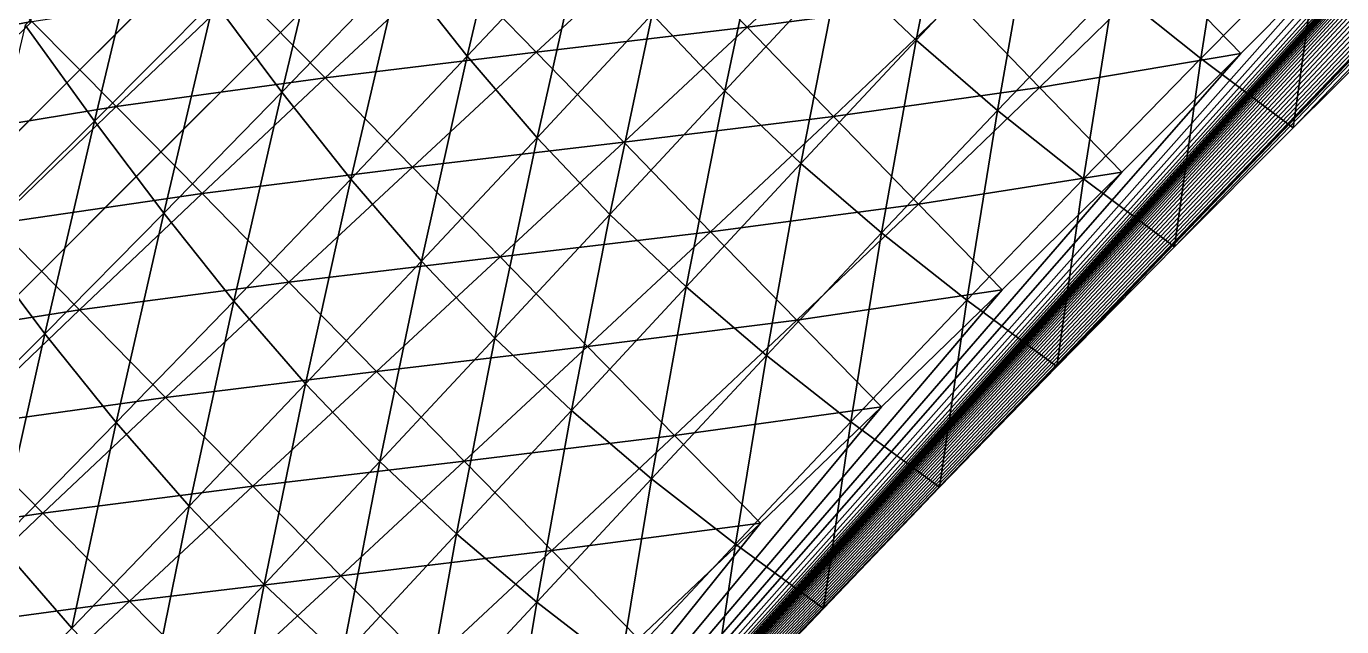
# Model space of a CAD drawing. Header units: metres. Extents: x 20040 to 21060, y 50040 to 51060.
# Drawn here: x 20456 to 20532.4, y 50266.6 to 50301.4 of the extents above; entities that cross this region are included whole.
import ezdxf

# ---------------------------------------------------------------- set-up
doc = ezdxf.new("R2010")
doc.units = ezdxf.units.M

msp = doc.modelspace()

# ---------------------------------------------------------------- linework, layer by layer
at = {"layer": 'Drain_RL500_SW'}
msp.add_polyline3d([(20604.604, 50434.87, 499.7), (20597.533, 50427.799, 499.8), (20590.462, 50420.728, 499.9), (20583.391, 50413.657, 500), (20576.32, 50406.586, 500.1), (20569.249, 50399.515, 500.2), (20562.178, 50392.444, 500.3), (20555.107, 50385.373, 500.4), (20548.036, 50378.302, 500.5), (20540.965, 50371.231, 500.6), (20533.893, 50364.16, 500.7), (20526.822, 50357.089, 500.8), (20519.751, 50350.017, 500.9), (20512.68, 50342.946, 501), (20505.609, 50335.875, 501.1), (20498.538, 50328.804, 501.2), (20491.467, 50321.733, 501.3), (20484.396, 50314.662, 501.4), (20477.325, 50307.591, 501.5), (20470.254, 50300.52, 501.6), (20463.183, 50293.449, 501.7), (20456.112, 50286.378, 501.8)], dxfattribs=at)
at = {"layer": 'Drain_RL525_SW'}
msp.add_polyline3d([(20599.805, 50439.544, 524.7), (20592.734, 50432.473, 524.8), (20585.663, 50425.402, 524.9), (20578.592, 50418.331, 525), (20571.52, 50411.26, 525.1), (20564.449, 50404.189, 525.2), (20557.378, 50397.118, 525.3), (20550.307, 50390.047, 525.4), (20543.236, 50382.976, 525.5), (20536.165, 50375.905, 525.6), (20529.094, 50368.834, 525.7), (20522.023, 50361.762, 525.8), (20514.952, 50354.691, 525.9), (20507.881, 50347.62, 526), (20500.81, 50340.549, 526.1), (20493.739, 50333.478, 526.2), (20486.668, 50326.407, 526.3), (20479.597, 50319.336, 526.4), (20472.525, 50312.265, 526.5), (20465.454, 50305.194, 526.6), (20458.383, 50298.123, 526.7), (20451.312, 50291.052, 526.8)], dxfattribs=at)
at = {"layer": 'OreDrive_RL500'}
msp.add_polyline3d([(20450.517, 50280.783, 500), (20457.588, 50287.854, 500), (20464.659, 50294.925, 500), (20471.73, 50301.996, 500), (20478.801, 50309.067, 500), (20485.872, 50316.138, 500), (20492.943, 50323.209, 500), (20500.014, 50330.28, 500), (20507.085, 50337.351, 500), (20514.156, 50344.422, 500), (20521.227, 50351.493, 500), (20528.298, 50358.565, 500), (20535.369, 50365.636, 500), (20542.441, 50372.707, 500)], dxfattribs=at)
at = {"layer": 'OreDrive_RL525'}
msp.add_polyline3d([(20452.851, 50292.591, 525), (20459.922, 50299.662, 525), (20466.993, 50306.733, 525), (20474.064, 50313.804, 525), (20481.135, 50320.875, 525), (20488.206, 50327.946, 525), (20495.277, 50335.017, 525), (20502.348, 50342.088, 525), (20509.42, 50349.159, 525), (20516.491, 50356.23, 525), (20523.562, 50363.301, 525), (20530.633, 50370.372, 525)], dxfattribs=at)
at = {"layer": 'VEIN_interpreted'}
for points in [[(20455.674, 50219.057, 340), (20718.526, 50493.888, 340), (20725.658, 50500.54, 340)], [(20455.674, 50219.057, 340), (20725.658, 50500.54, 340), (20509.057, 50274.666, 340)], [(20725.658, 50500.54, 340), (20515.85, 50281.664, 340), (20509.057, 50274.666, 340)], [(20725.658, 50500.54, 340), (20522.686, 50288.62, 340), (20515.85, 50281.664, 340)], [(20725.658, 50500.54, 340), (20529.567, 50295.53, 340), (20522.686, 50288.62, 340)], [(20725.658, 50500.54, 340), (20536.494, 50302.395, 340), (20529.567, 50295.53, 340)], [(20455.674, 50219.057, 340), (20711.381, 50487.25, 340), (20718.526, 50493.888, 340)], [(20455.674, 50219.057, 340), (20704.231, 50480.618, 340), (20711.381, 50487.25, 340)], [(20455.674, 50219.057, 340), (20697.084, 50473.982, 340), (20704.231, 50480.618, 340)], [(20455.674, 50219.057, 340), (20689.947, 50467.336, 340), (20697.084, 50473.982, 340)], [(20455.674, 50219.057, 340), (20682.828, 50460.671, 340), (20689.947, 50467.336, 340)], [(20455.674, 50219.057, 340), (20675.733, 50453.979, 340), (20682.828, 50460.671, 340)], [(20455.674, 50219.057, 340), (20668.669, 50447.255, 340), (20675.733, 50453.979, 340)], [(20455.674, 50219.057, 340), (20661.642, 50440.493, 340), (20668.669, 50447.255, 340)], [(20455.674, 50219.057, 340), (20654.655, 50433.689, 340), (20661.642, 50440.493, 340)], [(20455.674, 50219.057, 340), (20647.712, 50426.841, 340), (20654.655, 50433.689, 340)], [(20455.674, 50219.057, 340), (20640.814, 50419.947, 340), (20647.712, 50426.841, 340)], [(20455.674, 50219.057, 340), (20633.961, 50413.008, 340), (20640.814, 50419.947, 340)], [(20455.674, 50219.057, 340), (20627.154, 50406.024, 340), (20633.961, 50413.008, 340)], [(20455.674, 50219.057, 340), (20620.388, 50399, 340), (20627.154, 50406.024, 340)], [(20455.674, 50219.057, 340), (20613.661, 50391.94, 340), (20620.388, 50399, 340)], [(20455.674, 50219.057, 340), (20606.966, 50384.848, 340), (20613.661, 50391.94, 340)], [(20455.674, 50219.057, 340), (20600.298, 50377.731, 340), (20606.966, 50384.848, 340)], [(20455.674, 50219.057, 340), (20593.65, 50370.596, 340), (20600.298, 50377.731, 340)], [(20455.674, 50219.057, 340), (20587.013, 50363.45, 340), (20593.65, 50370.596, 340)], [(20455.674, 50219.057, 340), (20580.38, 50356.301, 340), (20587.013, 50363.45, 340)], [(20455.674, 50219.057, 340), (20573.742, 50349.157, 340), (20580.38, 50356.301, 340)], [(20455.674, 50219.057, 340), (20567.091, 50342.024, 340), (20573.742, 50349.157, 340)], [(20455.674, 50219.057, 340), (20560.419, 50334.911, 340), (20567.091, 50342.024, 340)], [(20455.674, 50219.057, 340), (20553.719, 50327.825, 340), (20560.419, 50334.911, 340)], [(20455.674, 50219.057, 340), (20546.985, 50320.77, 340), (20553.719, 50327.825, 340)], [(20455.674, 50219.057, 340), (20540.212, 50313.753, 340), (20546.985, 50320.77, 340)], [(20455.674, 50219.057, 340), (20533.397, 50306.777, 340), (20540.212, 50313.753, 340)], [(20484.475, 50311.783, 515), (20477.699, 50304.672, 515), (20481.639, 50299.681, 490)], [(20484.475, 50311.783, 515), (20481.639, 50299.681, 490), (20488.363, 50306.835, 490)], [(20509.927, 50312.036, 440), (20503.248, 50304.865, 440), (20507.689, 50300.616, 415)], [(20509.927, 50312.036, 440), (20507.689, 50300.616, 415), (20514.395, 50307.746, 415)], [(20525.949, 50310.634, 390), (20519.158, 50303.603, 390), (20524.222, 50299.552, 365)], [(20525.949, 50310.634, 390), (20524.222, 50299.552, 365), (20531.079, 50306.503, 365)], [(20473.815, 50309.9, 540), (20466.934, 50302.889, 540), (20470.884, 50297.598, 515)], [(20473.815, 50309.9, 540), (20470.884, 50297.598, 515), (20477.699, 50304.672, 515)], [(20499.054, 50309.323, 465), (20492.38, 50302.134, 465), (20496.579, 50297.684, 440)], [(20499.054, 50309.323, 465), (20496.579, 50297.684, 440), (20503.248, 50304.865, 440)], [(20462.975, 50308.378, 565), (20455.98, 50301.483, 565), (20460.006, 50295.923, 540)], [(20462.975, 50308.378, 565), (20460.006, 50295.923, 540), (20466.934, 50302.889, 540)], [(20492.824, 50306.586, 440), (20505.025, 50308.056, 415), (20497.88, 50301.366, 415)], [(20497.88, 50301.366, 415), (20505.025, 50308.056, 415), (20509.98, 50302.919, 390)], [(20514.395, 50307.746, 415), (20507.689, 50300.616, 415), (20512.407, 50296.533, 390)], [(20514.395, 50307.746, 415), (20512.407, 50296.533, 390), (20519.158, 50303.603, 390)], [(20455.674, 50219.057, 340), (20526.537, 50299.846, 340), (20533.397, 50306.777, 340)], [(20488.363, 50306.835, 490), (20481.639, 50299.681, 490), (20485.694, 50294.955, 465)], [(20488.363, 50306.835, 490), (20485.694, 50294.955, 465), (20492.38, 50302.134, 465)], [(20521.838, 50304.699, 365), (20533.397, 50306.777, 340), (20526.537, 50299.846, 340)], [(20444.643, 50299.538, 540), (20451.569, 50306.505, 540), (20456.369, 50301.702, 515)], [(20480.561, 50305.132, 465), (20492.824, 50306.586, 440), (20485.64, 50299.921, 440)], [(20485.64, 50299.921, 440), (20492.824, 50306.586, 440), (20497.88, 50301.366, 415)], [(20531.079, 50306.503, 365), (20524.222, 50299.552, 365), (20529.567, 50295.53, 340)], [(20531.079, 50306.503, 365), (20529.567, 50295.53, 340), (20536.494, 50302.395, 340)], [(20468.369, 50303.544, 490), (20480.561, 50305.132, 465), (20473.392, 50298.435, 465)], [(20477.699, 50304.672, 515), (20470.884, 50297.598, 515), (20474.885, 50292.556, 490)], [(20473.392, 50298.435, 465), (20480.561, 50305.132, 465), (20485.64, 50299.921, 440)], [(20477.699, 50304.672, 515), (20474.885, 50292.556, 490), (20481.639, 50299.681, 490)], [(20503.248, 50304.865, 440), (20496.579, 50297.684, 440), (20501.006, 50293.464, 415)], [(20503.248, 50304.865, 440), (20501.006, 50293.464, 415), (20507.689, 50300.616, 415)], [(20509.98, 50302.919, 390), (20521.838, 50304.699, 365), (20514.853, 50297.879, 365)], [(20514.853, 50297.879, 365), (20521.838, 50304.699, 365), (20526.537, 50299.846, 340)], [(20456.369, 50301.702, 515), (20468.369, 50303.544, 490), (20461.266, 50296.767, 490)], [(20461.266, 50296.767, 490), (20468.369, 50303.544, 490), (20473.392, 50298.435, 465)], [(20519.158, 50303.603, 390), (20512.407, 50296.533, 390), (20517.411, 50292.558, 365)], [(20519.158, 50303.603, 390), (20517.411, 50292.558, 365), (20524.222, 50299.552, 365)], [(20466.934, 50302.889, 540), (20460.006, 50295.923, 540), (20464.027, 50290.565, 515)], [(20466.934, 50302.889, 540), (20464.027, 50290.565, 515), (20470.884, 50297.598, 515)], [(20497.88, 50301.366, 415), (20509.98, 50302.919, 390), (20502.887, 50296.193, 390)], [(20502.887, 50296.193, 390), (20509.98, 50302.919, 390), (20514.853, 50297.879, 365)], [(20444.643, 50299.538, 540), (20456.369, 50301.702, 515), (20449.369, 50294.811, 515)], [(20449.369, 50294.811, 515), (20456.369, 50301.702, 515), (20461.266, 50296.767, 490)], [(20455.98, 50301.483, 565), (20453.032, 50289.003, 540), (20460.006, 50295.923, 540)], [(20492.38, 50302.134, 465), (20485.694, 50294.955, 465), (20489.914, 50290.5, 440)], [(20492.38, 50302.134, 465), (20489.914, 50290.5, 440), (20496.579, 50297.684, 440)], [(20485.64, 50299.921, 440), (20497.88, 50301.366, 415), (20490.717, 50294.696, 415)], [(20490.717, 50294.696, 415), (20497.88, 50301.366, 415), (20502.887, 50296.193, 390)], [(20473.392, 50298.435, 465), (20485.64, 50299.921, 440), (20478.458, 50293.254, 440)], [(20478.458, 50293.254, 440), (20485.64, 50299.921, 440), (20490.717, 50294.696, 415)], [(20507.689, 50300.616, 415), (20501.006, 50293.464, 415), (20505.69, 50289.431, 390)], [(20507.689, 50300.616, 415), (20505.69, 50289.431, 390), (20512.407, 50296.533, 390)], [(20455.674, 50219.057, 340), (20519.63, 50292.96, 340), (20526.537, 50299.846, 340)], [(20481.639, 50299.681, 490), (20474.885, 50292.556, 490), (20478.989, 50287.794, 465)], [(20481.639, 50299.681, 490), (20478.989, 50287.794, 465), (20485.694, 50294.955, 465)], [(20514.853, 50297.879, 365), (20526.537, 50299.846, 340), (20519.63, 50292.96, 340)], [(20524.222, 50299.552, 365), (20517.411, 50292.558, 365), (20522.686, 50288.62, 340)], [(20524.222, 50299.552, 365), (20522.686, 50288.62, 340), (20529.567, 50295.53, 340)], [(20461.266, 50296.767, 490), (20473.392, 50298.435, 465), (20466.245, 50291.716, 465)], [(20466.245, 50291.716, 465), (20473.392, 50298.435, 465), (20478.458, 50293.254, 440)], [(20496.579, 50297.684, 440), (20489.914, 50290.5, 440), (20494.34, 50286.297, 415)], [(20496.579, 50297.684, 440), (20494.34, 50286.297, 415), (20501.006, 50293.464, 415)], [(20502.887, 50296.193, 390), (20514.853, 50297.879, 365), (20507.826, 50291.101, 365)], [(20507.826, 50291.101, 365), (20514.853, 50297.879, 365), (20519.63, 50292.96, 340)], [(20470.884, 50297.598, 515), (20464.027, 50290.565, 515), (20468.095, 50285.465, 490)], [(20470.884, 50297.598, 515), (20468.095, 50285.465, 490), (20474.885, 50292.556, 490)], [(20449.369, 50294.811, 515), (20461.266, 50296.767, 490), (20454.2, 50289.95, 490)], [(20454.2, 50289.95, 490), (20461.266, 50296.767, 490), (20466.245, 50291.716, 465)], [(20490.717, 50294.696, 415), (20502.887, 50296.193, 390), (20495.765, 50289.497, 390)], [(20495.765, 50289.497, 390), (20502.887, 50296.193, 390), (20507.826, 50291.101, 365)], [(20512.407, 50296.533, 390), (20505.69, 50289.431, 390), (20510.641, 50285.523, 365)], [(20512.407, 50296.533, 390), (20510.641, 50285.523, 365), (20517.411, 50292.558, 365)], [(20460.006, 50295.923, 540), (20453.032, 50289.003, 540), (20457.124, 50283.577, 515)], [(20460.006, 50295.923, 540), (20457.124, 50283.577, 515), (20464.027, 50290.565, 515)], [(20478.458, 50293.254, 440), (20490.717, 50294.696, 415), (20483.544, 50288.037, 415)], [(20485.694, 50294.955, 465), (20478.989, 50287.794, 465), (20483.243, 50283.322, 440)], [(20485.694, 50294.955, 465), (20483.243, 50283.322, 440), (20489.914, 50290.5, 440)], [(20483.544, 50288.037, 415), (20490.717, 50294.696, 415), (20495.765, 50289.497, 390)], [(20466.245, 50291.716, 465), (20478.458, 50293.254, 440), (20471.287, 50286.575, 440)], [(20471.287, 50286.575, 440), (20478.458, 50293.254, 440), (20483.544, 50288.037, 415)], [(20501.006, 50293.464, 415), (20494.34, 50286.297, 415), (20499.001, 50282.302, 390)], [(20501.006, 50293.464, 415), (20499.001, 50282.302, 390), (20505.69, 50289.431, 390)], [(20455.674, 50219.057, 340), (20512.679, 50286.12, 340), (20519.63, 50292.96, 340)], [(20474.885, 50292.556, 490), (20468.095, 50285.465, 490), (20472.258, 50280.658, 465)], [(20474.885, 50292.556, 490), (20472.258, 50280.658, 465), (20478.989, 50287.794, 465)], [(20507.826, 50291.101, 365), (20519.63, 50292.96, 340), (20512.679, 50286.12, 340)], [(20517.411, 50292.558, 365), (20510.641, 50285.523, 365), (20515.85, 50281.664, 340)], [(20517.411, 50292.558, 365), (20515.85, 50281.664, 340), (20522.686, 50288.62, 340)], [(20454.2, 50289.95, 490), (20466.245, 50291.716, 465), (20459.126, 50284.965, 465)], [(20459.126, 50284.965, 465), (20466.245, 50291.716, 465), (20471.287, 50286.575, 440)], [(20495.765, 50289.497, 390), (20507.826, 50291.101, 365), (20500.761, 50284.362, 365)], [(20500.761, 50284.362, 365), (20507.826, 50291.101, 365), (20512.679, 50286.12, 340)], [(20464.027, 50290.565, 515), (20457.124, 50283.577, 515), (20461.264, 50278.413, 490)], [(20464.027, 50290.565, 515), (20461.264, 50278.413, 490), (20468.095, 50285.465, 490)], [(20489.914, 50290.5, 440), (20483.243, 50283.322, 440), (20487.682, 50279.123, 415)], [(20489.914, 50290.5, 440), (20487.682, 50279.123, 415), (20494.34, 50286.297, 415)], [(20447.176, 50283.09, 490), (20454.2, 50289.95, 490), (20459.126, 50284.965, 465)], [(20483.544, 50288.037, 415), (20495.765, 50289.497, 390), (20488.621, 50282.824, 390)], [(20488.621, 50282.824, 390), (20495.765, 50289.497, 390), (20500.761, 50284.362, 365)], [(20505.69, 50289.431, 390), (20499.001, 50282.302, 390), (20503.909, 50278.452, 365)], [(20505.69, 50289.431, 390), (20503.909, 50278.452, 365), (20510.641, 50285.523, 365)], [(20453.032, 50289.003, 540), (20450.175, 50276.635, 515), (20457.124, 50283.577, 515)], [(20471.287, 50286.575, 440), (20483.544, 50288.037, 415), (20476.368, 50281.38, 415)], [(20478.989, 50287.794, 465), (20472.258, 50280.658, 465), (20476.557, 50276.157, 440)], [(20476.368, 50281.38, 415), (20483.544, 50288.037, 415), (20488.621, 50282.824, 390)], [(20478.989, 50287.794, 465), (20476.557, 50276.157, 440), (20483.243, 50283.322, 440)], [(20459.126, 50284.965, 465), (20471.287, 50286.575, 440), (20464.133, 50279.878, 440)], [(20464.133, 50279.878, 440), (20471.287, 50286.575, 440), (20476.368, 50281.38, 415)], [(20494.34, 50286.297, 415), (20487.682, 50279.123, 415), (20492.334, 50275.154, 390)], [(20494.34, 50286.297, 415), (20492.334, 50275.154, 390), (20499.001, 50282.302, 390)], [(20455.674, 50219.057, 340), (20505.685, 50279.324, 340), (20512.679, 50286.12, 340)], [(20468.095, 50285.465, 490), (20461.264, 50278.413, 490), (20465.495, 50273.552, 465)], [(20468.095, 50285.465, 490), (20465.495, 50273.552, 465), (20472.258, 50280.658, 465)], [(20500.761, 50284.362, 365), (20512.679, 50286.12, 340), (20505.685, 50279.324, 340)], [(20510.641, 50285.523, 365), (20503.909, 50278.452, 365), (20509.057, 50274.666, 340)], [(20510.641, 50285.523, 365), (20509.057, 50274.666, 340), (20515.85, 50281.664, 340)], [(20447.176, 50283.09, 490), (20459.126, 50284.965, 465), (20452.043, 50278.179, 465)], [(20452.043, 50278.179, 465), (20459.126, 50284.965, 465), (20464.133, 50279.878, 440)], [(20488.621, 50282.824, 390), (20500.761, 50284.362, 365), (20493.665, 50277.656, 365)], [(20493.665, 50277.656, 365), (20500.761, 50284.362, 365), (20505.685, 50279.324, 340)], [(20457.124, 50283.577, 515), (20450.175, 50276.635, 515), (20454.39, 50271.404, 490)], [(20457.124, 50283.577, 515), (20454.39, 50271.404, 490), (20461.264, 50278.413, 490)], [(20483.243, 50283.322, 440), (20476.557, 50276.157, 440), (20481.024, 50271.949, 415)], [(20483.243, 50283.322, 440), (20481.024, 50271.949, 415), (20487.682, 50279.123, 415)], [(20476.368, 50281.38, 415), (20488.621, 50282.824, 390), (20481.463, 50276.168, 390)], [(20481.463, 50276.168, 390), (20488.621, 50282.824, 390), (20493.665, 50277.656, 365)], [(20499.001, 50282.302, 390), (20492.334, 50275.154, 390), (20497.21, 50271.35, 365)], [(20499.001, 50282.302, 390), (20497.21, 50271.35, 365), (20503.909, 50278.452, 365)], [(20464.133, 50279.878, 440), (20476.368, 50281.38, 415), (20469.198, 50274.717, 415)], [(20469.198, 50274.717, 415), (20476.368, 50281.38, 415), (20481.463, 50276.168, 390)], [(20472.258, 50280.658, 465), (20465.495, 50273.552, 465), (20469.85, 50269.012, 440)], [(20472.258, 50280.658, 465), (20469.85, 50269.012, 440), (20476.557, 50276.157, 440)], [(20452.043, 50278.179, 465), (20464.133, 50279.878, 440), (20457.004, 50273.154, 440)], [(20455.674, 50219.057, 340), (20498.651, 50272.569, 340), (20505.685, 50279.324, 340)], [(20457.004, 50273.154, 440), (20464.133, 50279.878, 440), (20469.198, 50274.717, 415)], [(20493.665, 50277.656, 365), (20505.685, 50279.324, 340), (20498.651, 50272.569, 340)], [(20487.682, 50279.123, 415), (20481.024, 50271.949, 415), (20485.68, 50267.993, 390)], [(20487.682, 50279.123, 415), (20485.68, 50267.993, 390), (20492.334, 50275.154, 390)], [(20444.999, 50271.351, 465), (20452.043, 50278.179, 465), (20457.004, 50273.154, 440)], [(20461.264, 50278.413, 490), (20454.39, 50271.404, 490), (20458.693, 50266.483, 465)], [(20461.264, 50278.413, 490), (20458.693, 50266.483, 465), (20465.495, 50273.552, 465)], [(20503.909, 50278.452, 365), (20497.21, 50271.35, 365), (20502.306, 50267.628, 340)], [(20503.909, 50278.452, 365), (20502.306, 50267.628, 340), (20509.057, 50274.666, 340)], [(20481.463, 50276.168, 390), (20493.665, 50277.656, 365), (20486.542, 50270.979, 365)], [(20486.542, 50270.979, 365), (20493.665, 50277.656, 365), (20498.651, 50272.569, 340)], [(20469.198, 50274.717, 415), (20481.463, 50276.168, 390), (20474.297, 50269.519, 390)], [(20476.557, 50276.157, 440), (20469.85, 50269.012, 440), (20474.356, 50264.783, 415)], [(20474.297, 50269.519, 390), (20481.463, 50276.168, 390), (20486.542, 50270.979, 365)], [(20476.557, 50276.157, 440), (20474.356, 50264.783, 415), (20481.024, 50271.949, 415)], [(20457.004, 50273.154, 440), (20469.198, 50274.717, 415), (20462.041, 50268.04, 415)], [(20462.041, 50268.04, 415), (20469.198, 50274.717, 415), (20474.297, 50269.519, 390)], [(20492.334, 50275.154, 390), (20485.68, 50267.993, 390), (20490.537, 50264.223, 365)], [(20492.334, 50275.154, 390), (20490.537, 50264.223, 365), (20497.21, 50271.35, 365)], [(20455.674, 50219.057, 340), (20509.057, 50274.666, 340), (20502.306, 50267.628, 340)], [(20465.495, 50273.552, 465), (20458.693, 50266.483, 465), (20463.114, 50261.895, 440)], [(20465.495, 50273.552, 465), (20463.114, 50261.895, 440), (20469.85, 50269.012, 440)], [(20444.999, 50271.351, 465), (20457.004, 50273.154, 440), (20449.906, 50266.397, 440)], [(20449.906, 50266.397, 440), (20457.004, 50273.154, 440), (20462.041, 50268.04, 415)], [(20455.674, 50219.057, 340), (20491.581, 50265.851, 340), (20498.651, 50272.569, 340)], [(20486.542, 50270.979, 365), (20498.651, 50272.569, 340), (20491.581, 50265.851, 340)], [(20481.024, 50271.949, 415), (20474.356, 50264.783, 415), (20479.031, 50260.827, 390)], [(20481.024, 50271.949, 415), (20479.031, 50260.827, 390), (20485.68, 50267.993, 390)], [(20454.39, 50271.404, 490), (20451.849, 50259.455, 465), (20458.693, 50266.483, 465)], [(20474.297, 50269.519, 390), (20486.542, 50270.979, 365), (20479.401, 50264.322, 365)], [(20479.401, 50264.322, 365), (20486.542, 50270.979, 365), (20491.581, 50265.851, 340)], [(20497.21, 50271.35, 365), (20490.537, 50264.223, 365), (20495.591, 50260.556, 340)], [(20497.21, 50271.35, 365), (20495.591, 50260.556, 340), (20502.306, 50267.628, 340)], [(20462.041, 50268.04, 415), (20474.297, 50269.519, 390), (20467.131, 50262.869, 390)], [(20467.131, 50262.869, 390), (20474.297, 50269.519, 390), (20479.401, 50264.322, 365)], [(20469.85, 50269.012, 440), (20463.114, 50261.895, 440), (20467.672, 50257.633, 415)], [(20469.85, 50269.012, 440), (20467.672, 50257.633, 415), (20474.356, 50264.783, 415)], [(20449.906, 50266.397, 440), (20462.041, 50268.04, 415), (20454.905, 50261.342, 415)], [(20454.905, 50261.342, 415), (20462.041, 50268.04, 415), (20467.131, 50262.869, 390)], [(20485.68, 50267.993, 390), (20479.031, 50260.827, 390), (20483.883, 50257.079, 365)], [(20485.68, 50267.993, 390), (20483.883, 50257.079, 365), (20490.537, 50264.223, 365)], [(20455.674, 50219.057, 340), (20502.306, 50267.628, 340), (20495.591, 50260.556, 340)]]:
    msp.add_3dface(points, dxfattribs=at)

doc.saveas('drawing.dxf')
